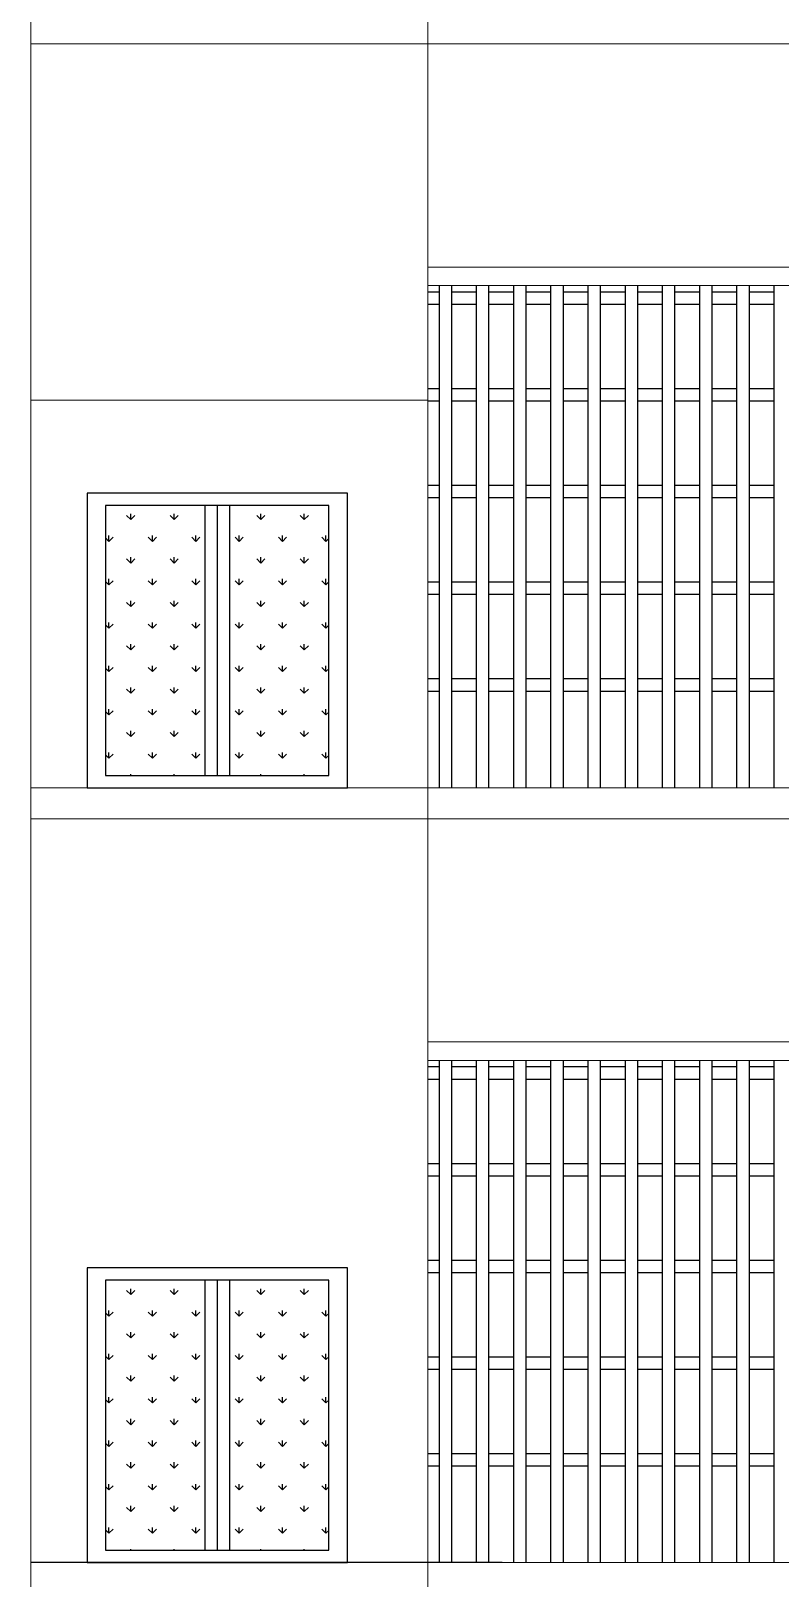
# Model space of a CAD drawing. Header units: inches. Extents: x -4010 to 92088, y -38563 to -1318.
# Drawn here: x 57739.7 to 57860.5, y -28286.5 to -28036.9 of the extents above; entities that cross this region are included whole.
import ezdxf

# ---------------------------------------------------------------- set-up
doc = ezdxf.new("R2010")
doc.units = ezdxf.units.IN
doc.header["$MEASUREMENT"] = 0
for name, color, linetype in [('Brick wall', 3, 'Continuous'), ('col', 5, 'Continuous'), ('TEX', 7, 'Continuous')]:
    doc.layers.add(name, color=color, linetype=linetype)
doc.layers.add('RAIL', color=200, linetype='Continuous', lineweight=13)
pattern_1 = [(90, (57871.293, -29511.3253), (-3.500179, 3.500179), [0.928125, -6.072232]), (45, (57871.293, -29511.3253), (-3.500179, 3.500179), [0.928125, -4.021875]), (135, (57871.293, -29511.3253), (-3.500179, -3.500179), [0.928125, -4.021875])]
pattern_2 = [(90, (57871.293, -29386.3253), (-3.500179, 3.500179), [0.928125, -6.072232]), (45, (57871.293, -29386.3253), (-3.500179, 3.500179), [0.928125, -4.021875]), (135, (57871.293, -29386.3253), (-3.500179, -3.500179), [0.928125, -4.021875])]

msp = doc.modelspace()

# ---------------------------------------------------------------- hatches: boundary and pattern name
at = {"layer": 'TEX'}
h = msp.add_hatch(dxfattribs=at)
h.set_pattern_fill('GRASS', color=256, scale=4.95, style=0)
h.set_pattern_definition(pattern_2)
h.paths.add_polyline_path([(57767.768, -28113.46), (57751.748, -28113.46), (57751.748, -28157.02), (57767.768, -28157.02)])
h = msp.add_hatch(dxfattribs=at)
h.set_pattern_fill('GRASS', color=256, scale=4.95, style=0)
h.set_pattern_definition(pattern_2)
h.paths.add_polyline_path([(57787.748, -28113.46), (57771.728, -28113.46), (57771.728, -28157.02), (57787.748, -28157.02)])
h = msp.add_hatch(dxfattribs=at)
h.set_pattern_fill('GRASS', color=256, scale=4.95, style=0)
h.set_pattern_definition(pattern_1)
h.paths.add_polyline_path([(57767.768, -28238.46), (57751.748, -28238.46), (57751.748, -28282.02), (57767.768, -28282.02)])
h = msp.add_hatch(dxfattribs=at)
h.set_pattern_fill('GRASS', color=256, scale=4.95, style=0)
h.set_pattern_definition(pattern_1)
h.paths.add_polyline_path([(57787.748, -28238.46), (57771.728, -28238.46), (57771.728, -28282.02), (57787.748, -28282.02)])

# ---------------------------------------------------------------- linework, layer by layer
at = {"layer": 'Brick wall'}
msp.add_line((57815.704, -28284), (57739.704, -28284), dxfattribs=at)
at = {"layer": 'col'}
for p, q in [((57805.529, -28078), (57805.529, -28096.6)), ((57807.529, -28078), (57807.529, -28096.6)), ((57811.529, -28078), (57811.529, -28096.6)), ((57813.529, -28078), (57813.529, -28096.6)), ((57817.529, -28078), (57817.529, -28096.6)), ((57819.529, -28078), (57819.529, -28096.6)), ((57823.529, -28078), (57823.529, -28096.6)), ((57825.529, -28078), (57825.529, -28096.6)), ((57829.529, -28078), (57829.529, -28096.6)), ((57831.529, -28078), (57831.529, -28096.6)), ((57835.529, -28078), (57835.529, -28096.6)), ((57837.529, -28078), (57837.529, -28096.6)), ((57841.529, -28078), (57841.529, -28096.6)), ((57843.529, -28078), (57843.529, -28096.6)), ((57847.529, -28078), (57847.529, -28096.6)), ((57849.529, -28078), (57849.529, -28096.6)), ((57853.529, -28078), (57853.529, -28096.6)), ((57855.529, -28078), (57855.529, -28096.6)), ((57859.529, -28078), (57859.529, -28096.6)), ((57803.704, -28079), (57805.529, -28079)), ((57807.529, -28079), (57811.529, -28079)), ((57813.529, -28079), (57817.529, -28079)), ((57819.529, -28079), (57823.529, -28079)), ((57825.529, -28079), (57829.529, -28079)), ((57831.529, -28079), (57835.529, -28079)), ((57837.529, -28079), (57841.529, -28079)), ((57843.529, -28079), (57847.529, -28079)), ((57849.529, -28079), (57853.529, -28079)), ((57855.529, -28079), (57859.529, -28079)), ((57803.704, -28081), (57805.529, -28081)), ((57805.529, -28081), (57805.529, -28112.2)), ((57807.529, -28081), (57807.529, -28112.2)), ((57807.529, -28081), (57811.529, -28081)), ((57811.529, -28081), (57811.529, -28112.2)), ((57813.529, -28081), (57813.529, -28112.2)), ((57813.529, -28081), (57817.529, -28081)), ((57817.529, -28081), (57817.529, -28112.2)), ((57819.529, -28081), (57819.529, -28112.2)), ((57819.529, -28081), (57823.529, -28081)), ((57823.529, -28081), (57823.529, -28112.2)), ((57825.529, -28081), (57825.529, -28112.2)), ((57825.529, -28081), (57829.529, -28081)), ((57829.529, -28081), (57829.529, -28112.2)), ((57831.529, -28081), (57831.529, -28112.2)), ((57831.529, -28081), (57835.529, -28081)), ((57835.529, -28081), (57835.529, -28112.2)), ((57837.529, -28081), (57837.529, -28112.2)), ((57837.529, -28081), (57841.529, -28081)), ((57841.529, -28081), (57841.529, -28112.2)), ((57843.529, -28081), (57843.529, -28112.2)), ((57843.529, -28081), (57847.529, -28081)), ((57847.529, -28081), (57847.529, -28112.2)), ((57849.529, -28081), (57849.529, -28112.2)), ((57849.529, -28081), (57853.529, -28081)), ((57853.529, -28081), (57853.529, -28112.2)), ((57855.529, -28081), (57855.529, -28112.2)), ((57855.529, -28081), (57859.529, -28081)), ((57859.529, -28081), (57859.529, -28112.2)), ((57803.704, -28094.6), (57805.529, -28094.6)), ((57807.529, -28094.6), (57811.529, -28094.6)), ((57813.529, -28094.6), (57817.529, -28094.6)), ((57819.529, -28094.6), (57823.529, -28094.6)), ((57825.529, -28094.6), (57829.529, -28094.6)), ((57831.529, -28094.6), (57835.529, -28094.6)), ((57837.529, -28094.6), (57841.529, -28094.6)), ((57843.529, -28094.6), (57847.529, -28094.6)), ((57849.529, -28094.6), (57853.529, -28094.6)), ((57855.529, -28094.6), (57859.529, -28094.6)), ((57803.704, -28096.6), (57805.529, -28096.6)), ((57805.529, -28096.6), (57805.529, -28127.8)), ((57807.529, -28096.6), (57807.529, -28127.8)), ((57807.529, -28096.6), (57811.529, -28096.6)), ((57811.529, -28096.6), (57811.529, -28127.8)), ((57813.529, -28096.6), (57813.529, -28127.8)), ((57813.529, -28096.6), (57817.529, -28096.6)), ((57817.529, -28096.6), (57817.529, -28127.8)), ((57819.529, -28096.6), (57819.529, -28127.8)), ((57819.529, -28096.6), (57823.529, -28096.6)), ((57823.529, -28096.6), (57823.529, -28127.8)), ((57825.529, -28096.6), (57825.529, -28127.8)), ((57825.529, -28096.6), (57829.529, -28096.6)), ((57829.529, -28096.6), (57829.529, -28127.8)), ((57831.529, -28096.6), (57831.529, -28127.8)), ((57831.529, -28096.6), (57835.529, -28096.6)), ((57835.529, -28096.6), (57835.529, -28127.8)), ((57837.529, -28096.6), (57837.529, -28127.8)), ((57837.529, -28096.6), (57841.529, -28096.6)), ((57841.529, -28096.6), (57841.529, -28127.8)), ((57843.529, -28096.6), (57843.529, -28127.8)), ((57843.529, -28096.6), (57847.529, -28096.6)), ((57847.529, -28096.6), (57847.529, -28127.8)), ((57849.529, -28096.6), (57849.529, -28127.8)), ((57849.529, -28096.6), (57853.529, -28096.6)), ((57853.529, -28096.6), (57853.529, -28127.8)), ((57855.529, -28096.6), (57855.529, -28127.8)), ((57855.529, -28096.6), (57859.529, -28096.6)), ((57859.529, -28096.6), (57859.529, -28127.8)), ((57803.704, -28110.2), (57805.529, -28110.2)), ((57807.529, -28110.2), (57811.529, -28110.2)), ((57813.529, -28110.2), (57817.529, -28110.2)), ((57819.529, -28110.2), (57823.529, -28110.2)), ((57825.529, -28110.2), (57829.529, -28110.2)), ((57831.529, -28110.2), (57835.529, -28110.2)), ((57837.529, -28110.2), (57841.529, -28110.2)), ((57843.529, -28110.2), (57847.529, -28110.2)), ((57849.529, -28110.2), (57853.529, -28110.2)), ((57855.529, -28110.2), (57859.529, -28110.2)), ((57803.704, -28112.2), (57805.529, -28112.2)), ((57805.529, -28112.2), (57805.529, -28143.4)), ((57807.529, -28112.2), (57807.529, -28143.4)), ((57807.529, -28112.2), (57811.529, -28112.2)), ((57811.529, -28112.2), (57811.529, -28143.4)), ((57813.529, -28112.2), (57813.529, -28143.4)), ((57813.529, -28112.2), (57817.529, -28112.2)), ((57817.529, -28112.2), (57817.529, -28143.4)), ((57819.529, -28112.2), (57819.529, -28143.4)), ((57819.529, -28112.2), (57823.529, -28112.2)), ((57823.529, -28112.2), (57823.529, -28143.4)), ((57825.529, -28112.2), (57825.529, -28143.4)), ((57825.529, -28112.2), (57829.529, -28112.2)), ((57829.529, -28112.2), (57829.529, -28143.4)), ((57831.529, -28112.2), (57831.529, -28143.4)), ((57831.529, -28112.2), (57835.529, -28112.2)), ((57835.529, -28112.2), (57835.529, -28143.4)), ((57837.529, -28112.2), (57837.529, -28143.4)), ((57837.529, -28112.2), (57841.529, -28112.2)), ((57841.529, -28112.2), (57841.529, -28143.4)), ((57843.529, -28112.2), (57843.529, -28143.4)), ((57843.529, -28112.2), (57847.529, -28112.2)), ((57847.529, -28112.2), (57847.529, -28143.4)), ((57849.529, -28112.2), (57849.529, -28143.4)), ((57849.529, -28112.2), (57853.529, -28112.2)), ((57853.529, -28112.2), (57853.529, -28143.4)), ((57855.529, -28112.2), (57855.529, -28143.4)), ((57855.529, -28112.2), (57859.529, -28112.2)), ((57859.529, -28112.2), (57859.529, -28143.4)), ((57803.704, -28125.8), (57805.529, -28125.8)), ((57803.704, -28127.8), (57805.529, -28127.8)), ((57805.529, -28127.8), (57805.529, -28159)), ((57807.529, -28125.8), (57811.529, -28125.8)), ((57807.529, -28127.8), (57807.529, -28159)), ((57807.529, -28127.8), (57811.529, -28127.8)), ((57811.529, -28127.8), (57811.529, -28159)), ((57813.529, -28125.8), (57817.529, -28125.8)), ((57813.529, -28127.8), (57813.529, -28159)), ((57813.529, -28127.8), (57817.529, -28127.8)), ((57817.529, -28127.8), (57817.529, -28159)), ((57819.529, -28125.8), (57823.529, -28125.8)), ((57819.529, -28127.8), (57819.529, -28159)), ((57819.529, -28127.8), (57823.529, -28127.8)), ((57823.529, -28127.8), (57823.529, -28159)), ((57825.529, -28125.8), (57829.529, -28125.8)), ((57825.529, -28127.8), (57825.529, -28159)), ((57825.529, -28127.8), (57829.529, -28127.8)), ((57829.529, -28127.8), (57829.529, -28159)), ((57831.529, -28125.8), (57835.529, -28125.8)), ((57831.529, -28127.8), (57831.529, -28159)), ((57831.529, -28127.8), (57835.529, -28127.8)), ((57835.529, -28127.8), (57835.529, -28159)), ((57837.529, -28125.8), (57841.529, -28125.8)), ((57837.529, -28127.8), (57837.529, -28159)), ((57837.529, -28127.8), (57841.529, -28127.8)), ((57841.529, -28127.8), (57841.529, -28159)), ((57843.529, -28125.8), (57847.529, -28125.8)), ((57843.529, -28127.8), (57843.529, -28159)), ((57843.529, -28127.8), (57847.529, -28127.8)), ((57847.529, -28127.8), (57847.529, -28159)), ((57849.529, -28125.8), (57853.529, -28125.8)), ((57849.529, -28127.8), (57849.529, -28159)), ((57849.529, -28127.8), (57853.529, -28127.8)), ((57853.529, -28127.8), (57853.529, -28159)), ((57855.529, -28125.8), (57859.529, -28125.8)), ((57855.529, -28127.8), (57855.529, -28159)), ((57855.529, -28127.8), (57859.529, -28127.8)), ((57859.529, -28127.8), (57859.529, -28159)), ((57803.704, -28141.4), (57805.529, -28141.4)), ((57807.529, -28141.4), (57811.529, -28141.4)), ((57813.529, -28141.4), (57817.529, -28141.4)), ((57819.529, -28141.4), (57823.529, -28141.4)), ((57825.529, -28141.4), (57829.529, -28141.4)), ((57831.529, -28141.4), (57835.529, -28141.4)), ((57837.529, -28141.4), (57841.529, -28141.4)), ((57843.529, -28141.4), (57847.529, -28141.4)), ((57849.529, -28141.4), (57853.529, -28141.4)), ((57855.529, -28141.4), (57859.529, -28141.4)), ((57803.704, -28143.4), (57805.529, -28143.4)), ((57807.529, -28143.4), (57811.529, -28143.4)), ((57813.529, -28143.4), (57817.529, -28143.4)), ((57819.529, -28143.4), (57823.529, -28143.4)), ((57825.529, -28143.4), (57829.529, -28143.4)), ((57831.529, -28143.4), (57835.529, -28143.4)), ((57837.529, -28143.4), (57841.529, -28143.4)), ((57843.529, -28143.4), (57847.529, -28143.4)), ((57849.529, -28143.4), (57853.529, -28143.4)), ((57855.529, -28143.4), (57859.529, -28143.4)), ((57803.704, -28204), (57805.529, -28204)), ((57805.529, -28203), (57805.529, -28221.6)), ((57807.529, -28203), (57807.529, -28221.6)), ((57807.529, -28204), (57811.529, -28204)), ((57811.529, -28203), (57811.529, -28221.6)), ((57813.529, -28203), (57813.529, -28221.6)), ((57813.529, -28204), (57817.529, -28204)), ((57817.529, -28203), (57817.529, -28221.6)), ((57819.529, -28203), (57819.529, -28221.6)), ((57819.529, -28204), (57823.529, -28204)), ((57823.529, -28203), (57823.529, -28221.6)), ((57825.529, -28203), (57825.529, -28221.6)), ((57825.529, -28204), (57829.529, -28204)), ((57829.529, -28203), (57829.529, -28221.6)), ((57831.529, -28203), (57831.529, -28221.6)), ((57831.529, -28204), (57835.529, -28204)), ((57835.529, -28203), (57835.529, -28221.6)), ((57837.529, -28203), (57837.529, -28221.6)), ((57837.529, -28204), (57841.529, -28204)), ((57841.529, -28203), (57841.529, -28221.6)), ((57843.529, -28203), (57843.529, -28221.6)), ((57843.529, -28204), (57847.529, -28204)), ((57847.529, -28203), (57847.529, -28221.6)), ((57849.529, -28203), (57849.529, -28221.6)), ((57849.529, -28204), (57853.529, -28204)), ((57853.529, -28203), (57853.529, -28221.6)), ((57855.529, -28203), (57855.529, -28221.6)), ((57855.529, -28204), (57859.529, -28204)), ((57859.529, -28203), (57859.529, -28221.6)), ((57803.704, -28206), (57805.529, -28206)), ((57805.529, -28206), (57805.529, -28237.2)), ((57807.529, -28206), (57807.529, -28237.2)), ((57807.529, -28206), (57811.529, -28206)), ((57811.529, -28206), (57811.529, -28237.2)), ((57813.529, -28206), (57813.529, -28237.2)), ((57813.529, -28206), (57817.529, -28206)), ((57817.529, -28206), (57817.529, -28237.2)), ((57819.529, -28206), (57819.529, -28237.2)), ((57819.529, -28206), (57823.529, -28206)), ((57823.529, -28206), (57823.529, -28237.2)), ((57825.529, -28206), (57825.529, -28237.2)), ((57825.529, -28206), (57829.529, -28206)), ((57829.529, -28206), (57829.529, -28237.2)), ((57831.529, -28206), (57831.529, -28237.2)), ((57831.529, -28206), (57835.529, -28206)), ((57835.529, -28206), (57835.529, -28237.2)), ((57837.529, -28206), (57837.529, -28237.2)), ((57837.529, -28206), (57841.529, -28206)), ((57841.529, -28206), (57841.529, -28237.2)), ((57843.529, -28206), (57843.529, -28237.2)), ((57843.529, -28206), (57847.529, -28206)), ((57847.529, -28206), (57847.529, -28237.2)), ((57849.529, -28206), (57849.529, -28237.2)), ((57849.529, -28206), (57853.529, -28206)), ((57853.529, -28206), (57853.529, -28237.2)), ((57855.529, -28206), (57855.529, -28237.2)), ((57855.529, -28206), (57859.529, -28206)), ((57859.529, -28206), (57859.529, -28237.2)), ((57803.704, -28219.6), (57805.529, -28219.6)), ((57807.529, -28219.6), (57811.529, -28219.6)), ((57813.529, -28219.6), (57817.529, -28219.6)), ((57819.529, -28219.6), (57823.529, -28219.6)), ((57825.529, -28219.6), (57829.529, -28219.6)), ((57831.529, -28219.6), (57835.529, -28219.6)), ((57837.529, -28219.6), (57841.529, -28219.6)), ((57843.529, -28219.6), (57847.529, -28219.6)), ((57849.529, -28219.6), (57853.529, -28219.6)), ((57855.529, -28219.6), (57859.529, -28219.6)), ((57803.704, -28221.6), (57805.529, -28221.6)), ((57805.529, -28221.6), (57805.529, -28252.8)), ((57807.529, -28221.6), (57807.529, -28252.8)), ((57807.529, -28221.6), (57811.529, -28221.6)), ((57811.529, -28221.6), (57811.529, -28252.8)), ((57813.529, -28221.6), (57813.529, -28252.8)), ((57813.529, -28221.6), (57817.529, -28221.6)), ((57817.529, -28221.6), (57817.529, -28252.8)), ((57819.529, -28221.6), (57819.529, -28252.8)), ((57819.529, -28221.6), (57823.529, -28221.6)), ((57823.529, -28221.6), (57823.529, -28252.8)), ((57825.529, -28221.6), (57825.529, -28252.8)), ((57825.529, -28221.6), (57829.529, -28221.6)), ((57829.529, -28221.6), (57829.529, -28252.8)), ((57831.529, -28221.6), (57831.529, -28252.8)), ((57831.529, -28221.6), (57835.529, -28221.6)), ((57835.529, -28221.6), (57835.529, -28252.8)), ((57837.529, -28221.6), (57837.529, -28252.8)), ((57837.529, -28221.6), (57841.529, -28221.6)), ((57841.529, -28221.6), (57841.529, -28252.8)), ((57843.529, -28221.6), (57843.529, -28252.8)), ((57843.529, -28221.6), (57847.529, -28221.6)), ((57847.529, -28221.6), (57847.529, -28252.8)), ((57849.529, -28221.6), (57849.529, -28252.8)), ((57849.529, -28221.6), (57853.529, -28221.6)), ((57853.529, -28221.6), (57853.529, -28252.8)), ((57855.529, -28221.6), (57855.529, -28252.8)), ((57855.529, -28221.6), (57859.529, -28221.6)), ((57859.529, -28221.6), (57859.529, -28252.8)), ((57803.704, -28235.2), (57805.529, -28235.2)), ((57807.529, -28235.2), (57811.529, -28235.2)), ((57813.529, -28235.2), (57817.529, -28235.2)), ((57819.529, -28235.2), (57823.529, -28235.2)), ((57825.529, -28235.2), (57829.529, -28235.2)), ((57831.529, -28235.2), (57835.529, -28235.2)), ((57837.529, -28235.2), (57841.529, -28235.2)), ((57843.529, -28235.2), (57847.529, -28235.2)), ((57849.529, -28235.2), (57853.529, -28235.2)), ((57855.529, -28235.2), (57859.529, -28235.2)), ((57803.704, -28237.2), (57805.529, -28237.2)), ((57805.529, -28237.2), (57805.529, -28268.4)), ((57807.529, -28237.2), (57807.529, -28268.4)), ((57807.529, -28237.2), (57811.529, -28237.2)), ((57811.529, -28237.2), (57811.529, -28268.4)), ((57813.529, -28237.2), (57813.529, -28268.4)), ((57813.529, -28237.2), (57817.529, -28237.2)), ((57817.529, -28237.2), (57817.529, -28268.4)), ((57819.529, -28237.2), (57819.529, -28268.4)), ((57819.529, -28237.2), (57823.529, -28237.2)), ((57823.529, -28237.2), (57823.529, -28268.4)), ((57825.529, -28237.2), (57825.529, -28268.4)), ((57825.529, -28237.2), (57829.529, -28237.2)), ((57829.529, -28237.2), (57829.529, -28268.4)), ((57831.529, -28237.2), (57831.529, -28268.4)), ((57831.529, -28237.2), (57835.529, -28237.2)), ((57835.529, -28237.2), (57835.529, -28268.4)), ((57837.529, -28237.2), (57837.529, -28268.4)), ((57837.529, -28237.2), (57841.529, -28237.2)), ((57841.529, -28237.2), (57841.529, -28268.4)), ((57843.529, -28237.2), (57843.529, -28268.4)), ((57843.529, -28237.2), (57847.529, -28237.2)), ((57847.529, -28237.2), (57847.529, -28268.4)), ((57849.529, -28237.2), (57849.529, -28268.4)), ((57849.529, -28237.2), (57853.529, -28237.2)), ((57853.529, -28237.2), (57853.529, -28268.4)), ((57855.529, -28237.2), (57855.529, -28268.4)), ((57855.529, -28237.2), (57859.529, -28237.2)), ((57859.529, -28237.2), (57859.529, -28268.4)), ((57803.704, -28250.8), (57805.529, -28250.8)), ((57803.704, -28252.8), (57805.529, -28252.8)), ((57805.529, -28252.8), (57805.529, -28284)), ((57807.529, -28250.8), (57811.529, -28250.8)), ((57807.529, -28252.8), (57807.529, -28284)), ((57807.529, -28252.8), (57811.529, -28252.8)), ((57811.529, -28252.8), (57811.529, -28284)), ((57813.529, -28250.8), (57817.529, -28250.8)), ((57813.529, -28252.8), (57813.529, -28284)), ((57813.529, -28252.8), (57817.529, -28252.8)), ((57817.529, -28252.8), (57817.529, -28284)), ((57819.529, -28250.8), (57823.529, -28250.8)), ((57819.529, -28252.8), (57819.529, -28284)), ((57819.529, -28252.8), (57823.529, -28252.8)), ((57823.529, -28252.8), (57823.529, -28284)), ((57825.529, -28250.8), (57829.529, -28250.8)), ((57825.529, -28252.8), (57825.529, -28284)), ((57825.529, -28252.8), (57829.529, -28252.8)), ((57829.529, -28252.8), (57829.529, -28284)), ((57831.529, -28250.8), (57835.529, -28250.8)), ((57831.529, -28252.8), (57831.529, -28284)), ((57831.529, -28252.8), (57835.529, -28252.8)), ((57835.529, -28252.8), (57835.529, -28284)), ((57837.529, -28250.8), (57841.529, -28250.8)), ((57837.529, -28252.8), (57837.529, -28284)), ((57837.529, -28252.8), (57841.529, -28252.8)), ((57841.529, -28252.8), (57841.529, -28284)), ((57843.529, -28250.8), (57847.529, -28250.8)), ((57843.529, -28252.8), (57843.529, -28284)), ((57843.529, -28252.8), (57847.529, -28252.8)), ((57847.529, -28252.8), (57847.529, -28284)), ((57849.529, -28250.8), (57853.529, -28250.8)), ((57849.529, -28252.8), (57849.529, -28284)), ((57849.529, -28252.8), (57853.529, -28252.8)), ((57853.529, -28252.8), (57853.529, -28284)), ((57855.529, -28250.8), (57859.529, -28250.8)), ((57855.529, -28252.8), (57855.529, -28284)), ((57855.529, -28252.8), (57859.529, -28252.8)), ((57859.529, -28252.8), (57859.529, -28284)), ((57803.704, -28266.4), (57805.529, -28266.4)), ((57807.529, -28266.4), (57811.529, -28266.4)), ((57813.529, -28266.4), (57817.529, -28266.4)), ((57819.529, -28266.4), (57823.529, -28266.4)), ((57825.529, -28266.4), (57829.529, -28266.4)), ((57831.529, -28266.4), (57835.529, -28266.4)), ((57837.529, -28266.4), (57841.529, -28266.4)), ((57843.529, -28266.4), (57847.529, -28266.4)), ((57849.529, -28266.4), (57853.529, -28266.4)), ((57855.529, -28266.4), (57859.529, -28266.4)), ((57803.704, -28268.4), (57805.529, -28268.4)), ((57807.529, -28268.4), (57811.529, -28268.4)), ((57813.529, -28268.4), (57817.529, -28268.4)), ((57819.529, -28268.4), (57823.529, -28268.4)), ((57825.529, -28268.4), (57829.529, -28268.4)), ((57831.529, -28268.4), (57835.529, -28268.4)), ((57837.529, -28268.4), (57841.529, -28268.4)), ((57843.529, -28268.4), (57847.529, -28268.4)), ((57849.529, -28268.4), (57853.529, -28268.4)), ((57855.529, -28268.4), (57859.529, -28268.4))]:
    msp.add_line(p, q, dxfattribs=at)
at = {"layer": 'RAIL'}
for p, q in [((57739.704, -27914), (57739.704, -28159)), ((57803.704, -28159), (57803.704, -27914)), ((57739.704, -28039), (58033.704, -28039)), ((57739.704, -28039), (57739.704, -28284)), ((57803.704, -28075), (57969.704, -28075)), ((57803.704, -28075), (57911.822, -28075)), ((57803.704, -28078), (57969.704, -28078)), ((57803.704, -28078), (57911.822, -28078)), ((57739.704, -28096.5), (57803.704, -28096.5)), ((57751.748, -28113.46), (57751.748, -28157.02)), ((57787.748, -28157.02), (57787.748, -28113.46)), ((57739.704, -28159), (58033.704, -28159)), ((57739.704, -28159), (58033.704, -28159)), ((57739.704, -28159), (58033.704, -28159)), ((57803.704, -28284), (57803.704, -28159)), ((57803.704, -28284), (57803.704, -28159)), ((57739.704, -28164), (58033.704, -28164)), ((57739.704, -28164), (57739.704, -28409)), ((57739.704, -28164), (58033.704, -28164)), ((57803.704, -28200), (57969.704, -28200)), ((57803.704, -28200), (57911.822, -28200)), ((57803.704, -28203), (57969.704, -28203)), ((57803.704, -28203), (57911.822, -28203)), ((57751.748, -28238.46), (57751.748, -28282.02)), ((57787.748, -28282.02), (57787.748, -28238.46)), ((57739.704, -28284), (58033.704, -28284)), ((57739.704, -28284), (58033.704, -28284)), ((57739.704, -28284), (58033.704, -28284)), ((57803.704, -28409), (57803.704, -28284)), ((57803.704, -28409), (57803.704, -28284))]:
    msp.add_line(p, q, dxfattribs=at)
at = {"layer": 'TEX'}
for p, q in [((57767.768, -28113.46), (57767.768, -28157.02)), ((57769.748, -28113.46), (57769.748, -28157.02)), ((57771.728, -28113.46), (57771.728, -28157.02)), ((57767.768, -28238.46), (57767.768, -28282.02)), ((57769.748, -28238.46), (57769.748, -28282.02)), ((57771.728, -28238.46), (57771.728, -28282.02))]:
    msp.add_line(p, q, dxfattribs=at)
for points in [[(57748.748, -28159), (57790.748, -28159), (57790.748, -28111.48), (57748.748, -28111.48)], [(57751.748, -28157.02), (57787.748, -28157.02), (57787.748, -28113.46), (57751.748, -28113.46)], [(57748.748, -28284), (57790.748, -28284), (57790.748, -28236.48), (57748.748, -28236.48)], [(57751.748, -28282.02), (57787.748, -28282.02), (57787.748, -28238.46), (57751.748, -28238.46)]]:
    msp.add_lwpolyline(points, close=True, dxfattribs=at)

doc.saveas('drawing.dxf')
